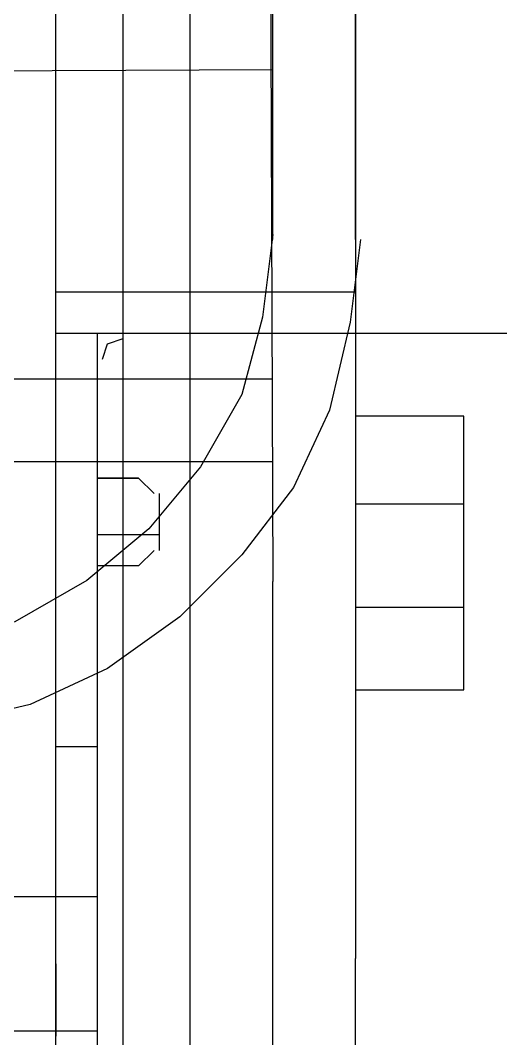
# Model space of a CAD drawing. Header units: millimetres. Extents: x 183355 to 194386, y -190559 to -183233.
# Drawn here: x 186798.9 to 186860, y -186863.2 to -186733.8 of the extents above; entities that cross this region are included whole.
import ezdxf

# ---------------------------------------------------------------- set-up
doc = ezdxf.new("R2010")
doc.units = ezdxf.units.MM
doc.header["$LTSCALE"] = 13
doc.layers.add('1', color=4, linetype='Continuous')

# ---------------------------------------------------------------- blocks, each defined once
blk = doc.blocks.new('A$C6BCA710F')
at = {"layer": '1'}
for points in [[(219.96, 461.58), (218.64, 472.09), (216.02, 483.25), (211.42, 493.1), (204.86, 501.63), (196.98, 509.51), (187.78, 516.08), (177.94, 520.67), (166.77, 523.3), (155.61, 524.61)], [(181.22, 520.02), (181.22, 10.51)], [(189.75, 515.42), (189.75, 15.1)], [(208.79, 460.92), (207.48, 471.43), (204.86, 481.28), (199.6, 490.47), (193.04, 498.35), (185.16, 504.92), (175.97, 510.17), (166.12, 512.79), (155.61, 514.11)], [(198.29, 508.86), (198.29, 21.67)], [(208.79, 489.81), (59.09, 489.81)], [(208.79, 479.31), (53.84, 479.31)], [(208.79, 461.58), (208.79, 216.02)], [(219.3, 461.58), (219.3, 263.95)], [(186.47, 184.5), (186.47, 340.77)], [(101.77, 273.14), (186.47, 273.14)], [(181.22, 264.6), (181.22, 273.8)], [(181.22, 264.6), (181.22, 255.41)], [(219.3, 68.94), (219.3, 263.95)], [(101.77, 256.07), (186.47, 256.07)], [(186.47, 237.03), (181.22, 237.03)], [(219.3, 229.81), (233.09, 229.81), (233.09, 195.01), (219.3, 195.01)], [(219.3, 219.3), (233.09, 219.3)], [(208.14, 33.49), (208.79, 216.02)], [(191.72, 214.05), (186.47, 214.05)], [(193.69, 212.08), (191.72, 214.05)], [(194.35, 204.86), (194.35, 212.08)], [(194.35, 210.11), (186.47, 210.11)], [(219.3, 206.17), (233.09, 206.17)], [(191.72, 202.89), (193.69, 204.86)], [(191.72, 202.89), (186.47, 202.89), (191.72, 202.89), (186.47, 202.89)], [(187.13, 187.78), (187.78, 185.81), (189.75, 185.16)], [(219.3, 184.5), (181.22, 184.5)], [(399.86, 184.5), (189.75, 184.5)], [(219.3, 179.25), (181.22, 179.25)], [(208.79, 151.02), (59.09, 151.67)]]:
    blk.add_lwpolyline(points, dxfattribs=at)

msp = doc.modelspace()

# ---------------------------------------------------------------- block references
at = {"layer": '1', "xscale": -1, "rotation": 180}
for p in [(186622.215, -186300.11), (186622.215, -186589.11)]:
    msp.add_blockref('A$C6BCA710F', p, dxfattribs=at)

doc.saveas('drawing.dxf')
